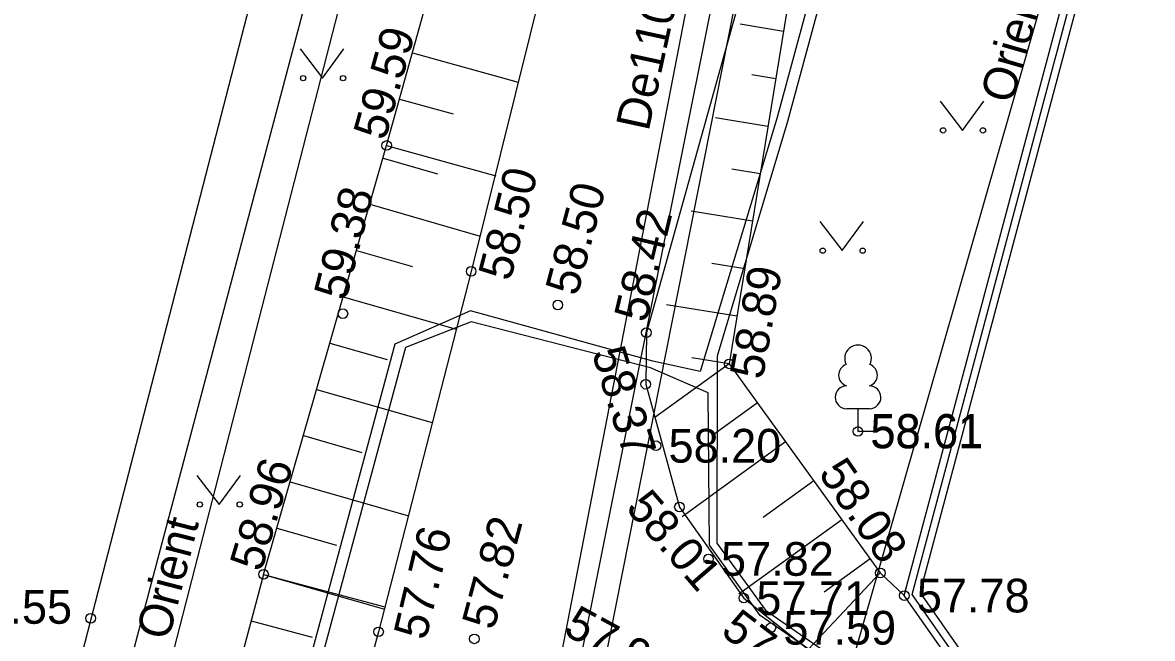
# Model space of a CAD drawing. Extents: x 642722 to 643368, y 6457620 to 6458259.
# Drawn here: x 643091.57 to 643115.05, y 6457848.54 to 6457861.34 of the extents above; entities that cross this region are included whole.
import ezdxf

# ---------------------------------------------------------------- set-up
doc = ezdxf.new("R2010")
doc.units = 0
for name, color, linetype in [('AED', 7, 'Continuous'), ('HALJASTUS', 7, 'Continuous'), ('KORGUS', 7, 'Continuous'), ('KTRASS', 7, 'Continuous'), ('MOOTKORG', 7, 'Continuous'), ('MOOTMPUNKT', 7, 'Continuous'), ('MPKAABEL', 7, 'Continuous'), ('PUU', 7, 'Continuous'), ('RELJEEF', 7, 'Continuous'), ('TEE', 7, 'Continuous'), ('VTRASS', 7, 'Continuous')]:
    doc.layers.add(name, color=color, linetype=linetype)

msp = doc.modelspace()

# ---------------------------------------------------------------- linework, layer by layer
at = {"layer": 'AED'}
for points in [[(643111.381, 6457847.314), (643109.897, 6457849.432), (643115.056, 6457868.765), (643115.35, 6457868.71), (643110.226, 6457849.51), (643110.223, 6457849.49), (643111.627, 6457847.486), (643111.381, 6457847.314)], [(643111.504, 6457847.4), (643110.06, 6457849.457), (643115.203, 6457868.737)], [(643097.615, 6457866.83), (643092.393, 6457846.608), (643085.21, 6457819.246), (643081.057, 6457801.89), (643076.692, 6457784.129)]]:
    msp.add_lwpolyline(points, dxfattribs=at)
at = {"layer": 'HALJASTUS'}
for p, q in [((643098.398, 6457865.36), (643093.301, 6457846.113)), ((643097.342, 6457860.791), (643097.806, 6457860.184)), ((643097.806, 6457860.184), (643098.251, 6457860.791)), ((643110.64, 6457859.706), (643111.103, 6457859.1)), ((643111.103, 6457859.1), (643111.549, 6457859.706)), ((643108.14, 6457857.206), (643108.603, 6457856.6)), ((643108.603, 6457856.6), (643109.049, 6457857.206)), ((643095.195, 6457851.931), (643095.658, 6457851.325)), ((643095.658, 6457851.325), (643096.104, 6457851.931))]:
    msp.add_line(p, q, dxfattribs=at)
for centre in [(643097.405, 6457860.184), (643098.234, 6457860.184), (643110.702, 6457859.1), (643111.531, 6457859.1), (643108.202, 6457856.6), (643109.031, 6457856.6), (643095.257, 6457851.325), (643096.086, 6457851.325)]:
    msp.add_circle(centre, 0.055, dxfattribs=at)
at = {"layer": 'KORGUS'}
for centre in [(643099.14, 6457858.786), (643100.896, 6457856.169), (643102.697, 6457855.472), (643098.23, 6457855.29), (643104.538, 6457854.897), (643106.257, 6457854.247), (643104.524, 6457853.824), (643105.224, 6457851.273), (643096.582, 6457849.873), (643109.397, 6457849.902), (643092.988, 6457848.96), (643098.971, 6457848.679), (643100.963, 6457848.533)]:
    msp.add_circle(centre, 0.1, dxfattribs=at)
at = {"layer": 'KTRASS'}
for points in [[(643081.444, 6457749.582), (643078.313, 6457750.693), (643078.088, 6457751.223), (643079.628, 6457757.612), (643084.215, 6457776.643), (643088.417, 6457792.586), (643094.515, 6457816.331), (643099.194, 6457834.549), (643102.148, 6457842.992), (643103.092, 6457847.706), (643107.487, 6457869.652), (643114.576, 6457897.399), (643116.983, 6457906.588), (643121.384, 6457924.034), (643128.85, 6457956.682), (643133.144, 6457974.901), (643134.641, 6457974.533), (643134.804, 6457975.29)], [(643107.923, 6457869.54), (643103.133, 6457845.349), (643102.597, 6457842.886), (643099.626, 6457834.423), (643086.366, 6457838.608)]]:
    msp.add_lwpolyline(points, dxfattribs=at)
at = {"layer": 'MOOTMPUNKT'}
for centre in [(643108.932, 6457852.843), (643104.737, 6457852.546), (643105.828, 6457850.194), (643106.562, 6457849.379), (643109.897, 6457849.432), (643107.124, 6457848.764)]:
    msp.add_circle(centre, 0.1, dxfattribs=at)
at = {"layer": 'MPKAABEL'}
for points in [[(643122.215, 6457906.383), (643120.054, 6457906.903), (643119.389, 6457906.49), (643119.389, 6457906.49), (643118.333, 6457902.446), (643116.481, 6457895.465), (643114.274, 6457885.587), (643111.038, 6457873.302), (643110.373, 6457869.986), (643107.472, 6457859.285), (643106.011, 6457854.41), (643106.004, 6457850.523), (643107.011, 6457849.128), (643108.943, 6457847.785), (643109.325, 6457846.912), (643108.438, 6457844.124), (643108.848, 6457842.23), (643108.815, 6457841.533)], [(643119.236, 6457906.589), (643118.109, 6457902.501), (643116.256, 6457895.516), (643114.047, 6457885.621), (643110.815, 6457873.357), (643110.149, 6457870.039), (643107.25, 6457859.346), (643105.652, 6457854.09), (643104.672, 6457854.306), (643100.88, 6457855.35), (643099.312, 6457854.654), (643097.03, 6457846.2), (643094.67, 6457837.11), (643092.047, 6457827.655), (643089.444, 6457818.578), (643086.714, 6457808.22), (643084.054, 6457798.631), (643082.164, 6457790.63), (643081.18, 6457786.066)], [(643108.815, 6457841.533), (643108.702, 6457842.196), (643108.283, 6457844.131), (643109.165, 6457846.904), (643108.823, 6457847.686), (643106.904, 6457849.019), (643105.851, 6457850.479), (643105.823, 6457853.647), (643104.624, 6457854.164), (643100.894, 6457855.121), (643099.532, 6457854.587), (643097.252, 6457846.142), (643094.892, 6457837.05), (643092.268, 6457827.593), (643089.666, 6457818.517), (643086.936, 6457808.16)]]:
    msp.add_lwpolyline(points, dxfattribs=at)
at = {"layer": 'PUU'}
for p, q in [((643109.175, 6457853.316), (643108.695, 6457853.316)), ((643108.935, 6457852.841), (643108.935, 6457853.316)), ((643109.315, 6457852.841), (643108.935, 6457852.841))]:
    msp.add_line(p, q, dxfattribs=at)
for centre, radius, start, end in [((643108.935, 6457854.361), 0.277, 332.5799, 207.4201), ((643108.765, 6457854.014), 0.233, 109.0217, 253.1415), ((643109.105, 6457854.014), 0.233, 286.8508, 70.9859), ((643108.697, 6457853.554), 0.238, 90.0016, 269.3953), ((643109.172, 6457853.554), 0.238, 270.6047, 89.9984)]:
    msp.add_arc(centre, radius, start, end, dxfattribs=at)
at = {"layer": 'RELJEEF'}
for p, q in [((643107.386, 6457861.157), (643106.484, 6457861.305)), ((643099.677, 6457860.713), (643101.873, 6457860.101)), ((643107.225, 6457860.17), (643106.727, 6457860.252)), ((643099.409, 6457859.75), (643100.52, 6457859.44)), ((643107.063, 6457859.183), (643105.975, 6457859.361)), ((643099.14, 6457858.786), (643101.406, 6457858.155)), ((643099.065, 6457858.524), (643100.199, 6457858.198)), ((643106.902, 6457858.196), (643106.311, 6457858.293)), ((643098.789, 6457857.563), (643101.085, 6457856.904)), ((643106.741, 6457857.21), (643105.466, 6457857.418)), ((643098.513, 6457856.602), (643099.674, 6457856.268)), ((643106.58, 6457856.223), (643105.895, 6457856.334)), ((643098.237, 6457855.64), (643100.587, 6457854.966)), ((643106.418, 6457855.236), (643104.956, 6457855.475)), ((643097.961, 6457854.679), (643099.15, 6457854.338)), ((643106.257, 6457854.247), (643104.714, 6457853.131)), ((643106.257, 6457854.249), (643105.479, 6457854.376)), ((643097.685, 6457853.718), (643100.089, 6457853.028)), ((643106.843, 6457853.436), (643105.92, 6457852.769)), ((643097.41, 6457852.757), (643098.625, 6457852.408)), ((643107.428, 6457852.626), (643105.279, 6457851.072)), ((643108.014, 6457851.815), (643106.964, 6457851.056)), ((643097.134, 6457851.796), (643099.591, 6457851.09)), ((643108.6, 6457851.005), (643106.461, 6457849.459)), ((643096.858, 6457850.835), (643098.1, 6457850.478)), ((643109.186, 6457850.194), (643108.23, 6457849.503)), ((643096.582, 6457849.873), (643099.105, 6457849.2)), ((643096.582, 6457849.873), (643099.093, 6457849.152)), ((643109.397, 6457849.902), (643107.902, 6457848.311)), ((643096.324, 6457848.907), (643097.59, 6457848.569))]:
    msp.add_line(p, q, dxfattribs=at)
for points in [[(643096.582, 6457849.873), (643099.14, 6457858.786), (643101.782, 6457868.268), (643102.17, 6457869.214)], [(643108.676, 6457869.053), (643106.257, 6457854.247), (643109.397, 6457849.902), (643109.897, 6457849.432)], [(643096.582, 6457849.873), (643093.018, 6457836.528), (643092.026, 6457833.062), (643090.521, 6457829.428), (643087.674, 6457816.714), (643086.637, 6457812.458), (643083.259, 6457799.127), (643080.927, 6457788.785)]]:
    msp.add_lwpolyline(points, dxfattribs=at)
at = {"layer": 'TEE'}
for points in [[(643108.836, 6457870.278), (643104.538, 6457854.897), (643104.524, 6457853.824), (643105.224, 6457851.273), (643106.562, 6457849.379), (643108.557, 6457847.79), (643111.1, 6457846.577), (643124.381, 6457842.3), (643136.963, 6457838.463), (643150.135, 6457834.281), (643162.491, 6457830.262), (643166.391, 6457829.342), (643168.852, 6457829.375), (643170.589, 6457829.997), (643172.258, 6457831.451), (643173.957, 6457834.279), (643179.18, 6457846.477), (643182.464, 6457854.069), (643183.634, 6457857.188), (643184.909, 6457859.521), (643185.656, 6457861.203), (643187.469, 6457863.345), (643192.728, 6457870.718), (643194.68, 6457873.277)], [(643078.162, 6457860.196), (643081.947, 6457861.202), (643092.364, 6457865.49), (643100.65, 6457868.889), (643104.249, 6457869.658), (643100.896, 6457856.169), (643098.971, 6457848.679), (643095.272, 6457835.125), (643091.414, 6457821.091), (643087.765, 6457807.737), (643083.975, 6457792.685), (643082.423, 6457787.084), (643080.757, 6457785.314), (643078.238, 6457783.743), (643076.723, 6457783.153), (643074.043, 6457782.628), (643065.782, 6457781.181), (643057.744, 6457780.031), (643042.708, 6457778.403), (643034.898, 6457777.524), (643032.734, 6457778.406), (643031.025, 6457779.711)]]:
    msp.add_lwpolyline(points, dxfattribs=at)
at = {"layer": 'VTRASS'}
for points in [[(643172.002, 6457825.836), (643125.799, 6457840.396), (643108.449, 6457846.756), (643136.76, 6457945.522), (643141.75, 6457944.129)], [(643116.907, 6457906.817), (643113.946, 6457896.775), (643106.836, 6457868.884), (643106.436, 6457867.191), (643102.491, 6457846.773), (643102.256, 6457845.557), (643101.773, 6457843.426), (643101.698, 6457843.098), (643098.753, 6457834.643), (643094.079, 6457816.443), (643087.981, 6457792.699), (643083.929, 6457777.322), (643075.615, 6457780.945), (643061.63, 6457778.92), (643047.093, 6457777.311), (643019.984, 6457774.126), (643007.585, 6457772.53), (642992.511, 6457770.147), (642958.653, 6457763.851), (642949.644, 6457762.182)], [(643044.393, 6457777.732), (643077.664, 6457782.04), (643099.843, 6457868.222), (643078.363, 6457858.607)]]:
    msp.add_lwpolyline(points, dxfattribs=at)

# ---------------------------------------------------------------- texts
at = {"layer": 'KORGUS'}
for s, rotation, p in [(' 59.59', 74.432, (643099.039, 6457858.618)), (' 58.50', 75.7439, (643101.646, 6457855.694)), (' 59.38', 75.6551, (643098.23, 6457855.29)), (' 58.50', 75.192, (643103.036, 6457855.383)), (' 58.42', 76.5924, (643104.476, 6457854.832)), (' 58.89', 79.9055, (643106.907, 6457853.647)), (' 58.37', 287.1603, (643103.321, 6457854.732)), (' 58.08', 304.6786, (643107.947, 6457852.185)), (' 58.96', 73.3899, (643096.462, 6457849.657)), (' 58.01', 310.8336, (643103.916, 6457851.441)), (' 57.82', 75.1238, (643101.302, 6457848.443)), (' 57.76', 76.5651, (643099.895, 6457848.233)), (' 57.92', 331.4949, (643102.557, 6457848.767)), (' 57.34', 322.6207, (643105.849, 6457848.799))]:
    msp.add_text(s, height=0.7, rotation=rotation, dxfattribs=at).set_placement(p)
msp.add_text(' 59.55', height=0.7, dxfattribs=at).set_placement((643090, 6457848.847))
at = {"layer": 'MOOTKORG'}
for s, p in [(' 58.61', (643108.935, 6457852.504)), (' 58.61', (643108.932, 6457852.493)), (' 58.61', (643108.933, 6457852.492)), (' 58.20', (643104.737, 6457852.196)), (' 57.82', (643105.828, 6457849.844)), (' 57.71', (643106.562, 6457849.029)), (' 57.78', (643109.897, 6457849.082)), (' 57.59', (643107.124, 6457848.414))]:
    msp.add_text(s, height=0.7, dxfattribs=at).set_placement(p)
at = {"layer": 'VTRASS'}
for s, rotation, p in [(' De110 PE', 77.7364, (643104.527, 6457858.81)), ('Orient', 74.005, (643112.139, 6457859.63)), ('Orient', 75.5679, (643094.607, 6457848.48))]:
    msp.add_text(s, height=0.7, rotation=rotation, dxfattribs=at).set_placement(p)

doc.saveas('drawing.dxf')
